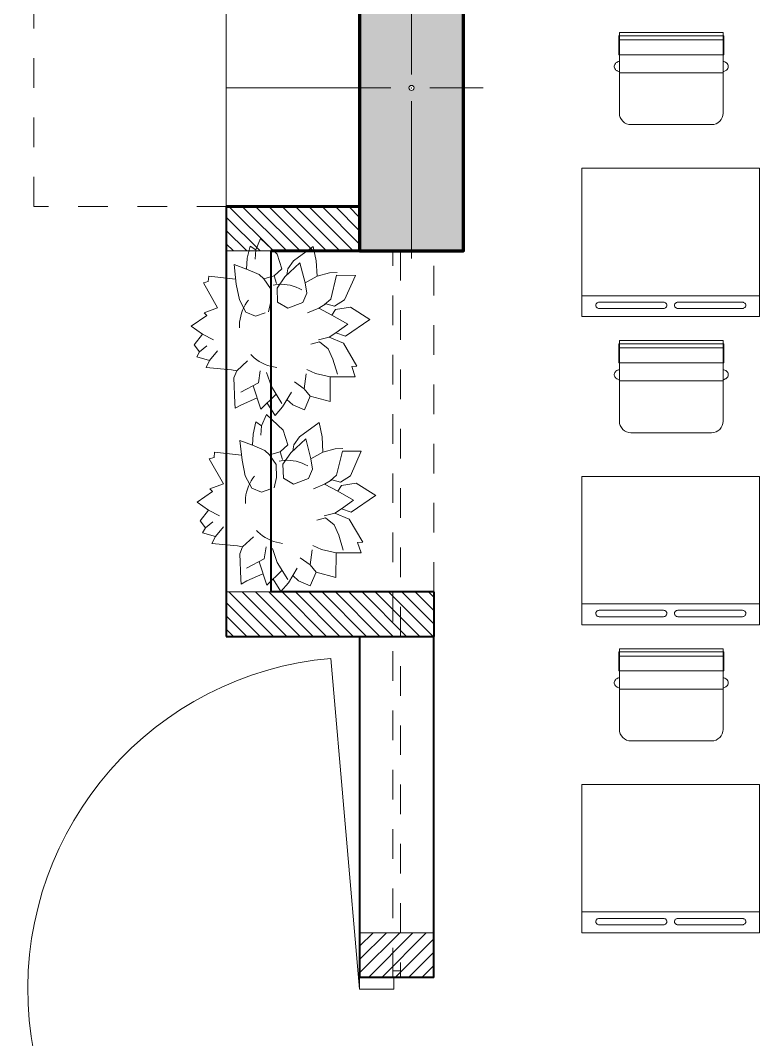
# Model space of a CAD drawing. Header units: metres. Extents: x 28 to 148, y 23 to 113.
# Drawn here: x 121.896 to 124.391, y 80.177 to 83.615 of the extents above; entities that cross this region are included whole.
import ezdxf

# ---------------------------------------------------------------- set-up
doc = ezdxf.new("R2010")
doc.units = ezdxf.units.M
doc.linetypes.add('DASHED2', pattern=[0.375, 0.25, -0.125])
for name, color, linetype, lineweight in [('COLUMNAS 50', 32, 'Continuous', 70), ('COLUMNETASSS', 211, 'Continuous', 20), ('Cotas varias El', 253, 'Continuous', 13), ('Equipamiento SR', 23, 'Continuous', 0), ('GRAFO 0 BLANCO', 7, 'Continuous', 0), ('GRAFO 4', 7, 'Continuous', 30), ('GRAFO01', 7, 'Continuous', 0), ('muro bajo', 191, 'Continuous', 40), ('Muros el', 144, 'Continuous', 60), ('Puertas El', 21, 'Continuous', 15), ('Vanos', 140, 'Continuous', 5)]:
    doc.layers.add(name, color=color, linetype=linetype, lineweight=lineweight)
doc.layers.add('Mobiliario', color=7, linetype='Continuous', lineweight=0, true_color=0x7f7f7f)

# ---------------------------------------------------------------- blocks, each defined once
blk = doc.blocks.new('A$C5A0F33B4')
at = {"layer": 'Puertas El', "linetype": 'Continuous'}
blk.add_line((1.12, 1.16), (1.2176, 2.2757), dxfattribs=at)
at = {"layer": 'Puertas El', "linetype": 'ByBlock'}
for p, q in [((1.005, 1.16), (1.005, 1.2)), ((1.005, 1.2), (1.12, 1.2)), ((1.12, 1.2), (1.005, 1.2)), ((1.12, 1.2), (1.12, 1.16)), ((1.12, 1.16), (1.005, 1.16)), ((1.005, 0), (1.005, 0.04)), ((1.005, 0.04), (1.12, 0.04)), ((1.12, 0.04), (1.12, 0)), ((1.12, 0), (1.005, 0)), ((1.12, 0), (1.005, 0)), ((1.12, 0), (1.005, 0))]:
    blk.add_line(p, q, dxfattribs=at)
blk.add_arc((1.12, 1.16), 1.12, 270, 85, dxfattribs=at)
blk = doc.blocks.new('Columna 1.10 x0.30')
at = {"true_color": 0xc7c8ca}
h = blk.add_hatch(color=9, dxfattribs=at)
h.dxf.hatch_style = 1
h.paths.add_polyline_path([(-234.8493, 113.8066), (-235.9493, 113.8066), (-235.9493, 113.4566), (-234.8493, 113.4566)])
h.paths.add_polyline_path([(-235.3906, 113.6316, -1), (-235.408, 113.6316, -1)], flags=16)
at = {"layer": 'COLUMNAS 50', "color": 1, "linetype": 'Continuous', "lineweight": 5}
for p, q in [((-235.3993, 113.8732), (-235.3993, 113.6932)), ((-235.9743, 113.6316), (-235.4443, 113.6316)), ((-234.8243, 113.6316), (-235.3543, 113.6316)), ((-235.3993, 113.5616), (-235.3993, 113.3816))]:
    blk.add_line(p, q, dxfattribs=at)
at = {"layer": 'COLUMNAS 50', "linetype": 'Continuous'}
blk.add_lwpolyline([(-235.9493, 113.4566), (-234.8493, 113.4566), (-234.8493, 113.8066), (-235.9493, 113.8066)], close=True, dxfattribs=at)
at = {"layer": 'COLUMNAS 50', "color": 1, "linetype": 'Continuous', "lineweight": 5}
blk.add_circle((-235.3993, 113.6316), 0.00871, dxfattribs=at)
blk.add_point((-235.3993, 113.6316), dxfattribs=at)
blk = doc.blocks.new('A$C4CA21B86')
at = {"layer": 'GRAFO01', "color": 251, "linetype": 'DASHED2', "lineweight": 9, "ltscale": 0.1}
for p, q in [((0.3198, 0.5977), (0.2943, 0.5682)), ((0.3198, 0.5977), (0.3462, 0.5551)), ((0.2206, 0.5784), (0.2008, 0.5316)), ((0.2206, 0.5784), (0.2601, 0.5614)), ((0.2601, 0.5614), (0.2795, 0.5434)), ((0.2943, 0.5682), (0.2645, 0.5182)), ((0.2967, 0.5564), (0.3321, 0.4995)), ((0.3679, 0.5763), (0.3168, 0.5265)), ((0.3679, 0.5763), (0.3932, 0.4975)), ((0.435, 0.5618), (0.3805, 0.5371)), ((0.4544, 0.573), (0.435, 0.5618)), ((0.4553, 0.5552), (0.4544, 0.573)), ((0.4553, 0.5552), (0.4585, 0.4705)), ((0.1342, 0.5496), (0.1337, 0.467)), ((0.2008, 0.5316), (0.1342, 0.5496)), ((0.2008, 0.5316), (0.2212, 0.507)), ((0.4355, 0.518), (0.3759, 0.4874)), ((0.2212, 0.507), (0.2147, 0.4566)), ((0.2212, 0.507), (0.2545, 0.4841)), ((0.3321, 0.4995), (0.3483, 0.4523)), ((0.3759, 0.4874), (0.3701, 0.4463)), ((0.1337, 0.467), (0.0492, 0.4669)), ((0.0492, 0.4669), (0.0608, 0.4322)), ((0.1092, 0.4579), (0.1248, 0.4067)), ((0.1335, 0.467), (0.183, 0.4555)), ((0.183, 0.4555), (0.2123, 0.4422)), ((0.4585, 0.4705), (0.4492, 0.4466)), ((0.0608, 0.4322), (0.0433, 0.4303)), ((0.0433, 0.4303), (0.0891, 0.3537)), ((0.4492, 0.4466), (0.4123, 0.4126)), ((0.4492, 0.4466), (0.4664, 0.4434)), ((0.4664, 0.4434), (0.5525, 0.4351)), ((0.5525, 0.4351), (0.5404, 0.4114)), ((0.1248, 0.4067), (0.1399, 0.3728)), ((0.5404, 0.4114), (0.5135, 0.3788)), ((0.5404, 0.4114), (0.5842, 0.3988)), ((0.5743, 0.3826), (0.55, 0.362)), ((0.5842, 0.3988), (0.5743, 0.3826)), ((0.5743, 0.3826), (0.5923, 0.3592)), ((0.0891, 0.3537), (0.1375, 0.3327)), ((0.1399, 0.3728), (0.1693, 0.349)), ((0.1693, 0.349), (0.1991, 0.3561)), ((0.5923, 0.3592), (0.5646, 0.3229)), ((0.0824, 0.3301), (0, 0.2732)), ((0.1151, 0.3189), (0.0744, 0.289)), ((0.1151, 0.3189), (0.0824, 0.3301)), ((0.1375, 0.3327), (0.1151, 0.3189)), ((0.1375, 0.3327), (0.1736, 0.342)), ((0.5646, 0.3229), (0.5275, 0.3423)), ((0.5646, 0.3229), (0.6024, 0.2956)), ((0.0744, 0.289), (0.128, 0.2591)), ((0.6024, 0.2956), (0.5502, 0.2595)), ((0, 0.2732), (0.0656, 0.2316)), ((0.1157, 0.2393), (0.128, 0.2591)), ((0.128, 0.2591), (0.1725, 0.2355)), ((0.1725, 0.2355), (0.2098, 0.2504)), ((0.3344, 0.2132), (0.3421, 0.2475)), ((0.3855, 0.2619), (0.3535, 0.2504)), ((0.4181, 0.2487), (0.3855, 0.2619)), ((0.4402, 0.2075), (0.4181, 0.2487)), ((0.5593, 0.2504), (0.5134, 0.2343)), ((0.5502, 0.2595), (0.5593, 0.2504)), ((0.0852, 0.2075), (0.0486, 0.1244)), ((0.0656, 0.2316), (0.1157, 0.2393)), ((0.1187, 0.2282), (0.0852, 0.2075)), ((0.1484, 0.2207), (0.1187, 0.2282)), ((0.1317, 0.2048), (0.1524, 0.2232)), ((0.1725, 0.2355), (0.1484, 0.2207)), ((0.213, 0.1848), (0.2263, 0.2162)), ((0.2263, 0.2162), (0.2768, 0.2352)), ((0.2768, 0.2352), (0.3111, 0.215)), ((0.3111, 0.215), (0.3129, 0.168)), ((0.3356, 0.1692), (0.3344, 0.2132)), ((0.4511, 0.1546), (0.4402, 0.2075)), ((0.5134, 0.2343), (0.5617, 0.1499)), ((0.1124, 0.1241), (0.1317, 0.2048)), ((0.2184, 0.1494), (0.213, 0.1848)), ((0.1781, 0.1274), (0.2184, 0.1494)), ((0.2356, 0.0825), (0.2184, 0.1494)), ((0.3129, 0.168), (0.2864, 0.1294)), ((0.3149, 0.1524), (0.3228, 0.1259)), ((0.3578, 0.1363), (0.3356, 0.1692)), ((0.4582, 0.088), (0.4511, 0.1546)), ((0.5435, 0.1276), (0.4529, 0.1378)), ((0.5449, 0.145), (0.5435, 0.1276)), ((0.5617, 0.1499), (0.5449, 0.145)), ((0.0486, 0.1244), (0.1124, 0.1241)), ((0.1104, 0.1147), (0.1365, 0.1159)), ((0.1365, 0.1159), (0.1781, 0.1274)), ((0.1781, 0.1274), (0.1811, 0.0755)), ((0.2864, 0.1294), (0.2356, 0.0825)), ((0.2763, 0.1025), (0.2798, 0.1229)), ((0.3228, 0.1259), (0.2968, 0.1027)), ((0.3228, 0.1259), (0.3578, 0.1363)), ((0.3737, 0.122), (0.3578, 0.1363)), ((0.4182, 0.1021), (0.3737, 0.122)), ((0.4134, 0.0661), (0.4158, 0.1031)), ((0.4158, 0.1031), (0.4582, 0.088)), ((0.1811, 0.0755), (0.1912, 0.0267)), ((0.1912, 0.0267), (0.2574, 0.0758)), ((0.2574, 0.0758), (0.2763, 0.1025)), ((0.2968, 0.1027), (0.3122, 0.0528)), ((0.3851, 0.0386), (0.3871, 0.0702)), ((0.3122, 0.0528), (0.3685, 0)), ((0.3685, 0), (0.3851, 0.0386)), ((0.3851, 0.0386), (0.404, 0.0255)), ((0.404, 0.0255), (0.4134, 0.0661))]:
    blk.add_line(p, q, dxfattribs=at)
at = {"layer": 'GRAFO01', "color": 251, "linetype": 'DASHED2', "lineweight": 9, "ltscale": 0.1, "extrusion": (0, 0, -1)}
blk.add_ellipse((0.2992, 0.2952), major_axis=(0.0994, 0.0994), ratio=1, start_param=-0.678369, end_param=2.877304, dxfattribs=at)
blk = doc.blocks.new('A$C3A47622C')
at = {"layer": 'Mobiliario', "linetype": 'Continuous'}
for p, q in [((0.1012, 0.3762), (0.1031, 0.3788)), ((0.1031, 0.3788), (0.1053, 0.381)), ((0.1053, 0.381), (0.1079, 0.3828)), ((0.1079, 0.3828), (0.1107, 0.384)), ((0.1107, 0.384), (0.1136, 0.3846)), ((0.1136, 0.3846), (0.1165, 0.3846)), ((0.1165, 0.3846), (0.1194, 0.384)), ((0.1194, 0.384), (0.1222, 0.3828)), ((0.1222, 0.3828), (0.1248, 0.381)), ((0.1248, 0.381), (0.127, 0.3788)), ((0.127, 0.3788), (0.1289, 0.3762)), ((0.0251, 0.3696), (0.0111, 0.3696)), ((0.0111, 0.015), (0.0111, 0.3696)), ((0.0752, 0.3696), (0.0251, 0.3696)), ((0.0251, 0.015), (0.0251, 0.3696)), ((0.0752, 0.015), (0.0752, 0.3696)), ((0.0983, 0.3673), (0.0987, 0.37)), ((0.0987, 0.37), (0.0997, 0.3732)), ((0.0997, 0.3732), (0.1012, 0.3762)), ((0.1289, 0.3762), (0.1297, 0.3747)), ((0.1297, 0.3747), (0.1333, 0.3673)), ((0.0752, 0.015), (0.0108, 0.015)), ((0.0987, 0.0146), (0.0983, 0.0173)), ((0.0997, 0.0113), (0.0987, 0.0146)), ((0.1012, 0.0084), (0.0997, 0.0113)), ((0.1031, 0.0057), (0.1012, 0.0084)), ((0.1053, 0.0035), (0.1031, 0.0057)), ((0.1079, 0.0018), (0.1053, 0.0035)), ((0.1107, 0.0006), (0.1079, 0.0018)), ((0.1136, 0), (0.1107, 0.0006)), ((0.1165, 0), (0.1136, 0)), ((0.1194, 0.0006), (0.1165, 0)), ((0.1222, 0.0018), (0.1194, 0.0006)), ((0.1248, 0.0035), (0.1222, 0.0018)), ((0.127, 0.0057), (0.1248, 0.0035)), ((0.1289, 0.0084), (0.127, 0.0057)), ((0.1297, 0.0099), (0.1289, 0.0084)), ((0.1333, 0.0173), (0.1297, 0.0099))]:
    blk.add_line(p, q, dxfattribs=at)
at = {"layer": 'Mobiliario'}
blk.add_line((0.1361, 0.0173), (0.1361, 0.3673), dxfattribs=at)
at = {"layer": 'Mobiliario', "linetype": 'Continuous'}
blk.add_lwpolyline([(0, 0.0173), (0.2722, 0.0173, 0.414214), (0.3111, 0.0562), (0.3111, 0.3284, 0.414214), (0.2722, 0.3673), (0, 0.3673), (0, 0.0173)], format="xyb", dxfattribs=at)

msp = doc.modelspace()

# ---------------------------------------------------------------- hatches: boundary and pattern name
at = {"layer": 'GRAFO 0 BLANCO'}
h = msp.add_hatch(dxfattribs=at)
h.set_pattern_fill('ANSI31', color=256, scale=0.01, angle=270)
h.set_pattern_definition([(315, (-48.57468, 333.18813), (0.0224506403, 0.0224506403), [])])
h.paths.add_polyline_path([(122.5911, 82.8372), (123.0411, 82.8372), (123.0411, 82.9872), (122.5911, 82.9872)])
h = msp.add_hatch(dxfattribs=at)
h.set_pattern_fill('ANSI31', color=256, scale=0.01, angle=270)
h.set_pattern_definition([(315, (-48.574677, 331.88813), (0.0224506403, 0.0224506403), [])])
h.paths.add_polyline_path([(122.5911, 81.5372), (123.2911, 81.5372), (123.2911, 81.6872), (122.5911, 81.6872)])
h = msp.add_hatch(dxfattribs=at)
h.set_pattern_fill('ANSI31', color=256, scale=0.01, angle=180)
h.set_pattern_definition([(225, (-26.687095, 218.04209), (0.0224506403, -0.0224506403), [])])
h.paths.add_polyline_path([(123.2911, 80.3872), (123.0411, 80.3872), (123.0411, 80.5372), (123.2911, 80.5372)])

# ---------------------------------------------------------------- linework, layer by layer
at = {"layer": 'COLUMNETASSS'}
for points in [[(123.0411, 82.8372), (123.0411, 82.9872), (122.5911, 82.9872), (122.5911, 82.8372)], [(123.2911, 81.5372), (123.2911, 81.6872), (122.5911, 81.6872), (122.5911, 81.5372)], [(123.2911, 80.3872), (123.0411, 80.3872), (123.0411, 80.5372), (123.2911, 80.5372)]]:
    msp.add_lwpolyline(points, close=True, dxfattribs=at)
at = {"layer": 'Equipamiento SR'}
for points in [[(123.0411, 83.3872), (122.5911, 83.3872), (122.5911, 83.7872), (123.0411, 83.7872)], [(123.0411, 82.9872), (122.5911, 82.9872), (122.5911, 83.3872), (123.0411, 83.3872)]]:
    msp.add_lwpolyline(points, dxfattribs=at)
at = {"layer": 'GRAFO 4', "linetype": 'Continuous'}
for p, q in [((123.0411, 82.9872), (122.5911, 82.9872)), ((123.0411, 82.8372), (122.7411, 82.8372))]:
    msp.add_line(p, q, dxfattribs=at)
at = {"layer": 'GRAFO01', "color": 251, "linetype": 'DASHED2', "lineweight": 9, "ltscale": 0.4}
for p, q in [((121.9411, 82.9872), (121.9411, 86.9872)), ((122.5911, 82.9872), (121.9411, 82.9872))]:
    msp.add_line(p, q, dxfattribs=at)
at = {"layer": 'Mobiliario', "linetype": 'Continuous', "lineweight": 0}
for p, q in [((123.7911, 83.1161), (123.7911, 82.6161)), ((124.3911, 83.1161), (123.7911, 83.1161)), ((124.3911, 82.6161), (124.3911, 83.1161)), ((123.7911, 82.6865), (124.3911, 82.6865)), ((124.3761, 82.6865), (124.3761, 82.6861)), ((123.8382, 82.6568), (123.8378, 82.655)), ((123.8378, 82.655), (123.8378, 82.6531)), ((123.8378, 82.6531), (123.8382, 82.6512)), ((123.8389, 82.6586), (123.8382, 82.6568)), ((123.8382, 82.6512), (123.8389, 82.6494)), ((123.84, 82.6603), (123.8389, 82.6586)), ((123.8389, 82.6494), (123.84, 82.6478)), ((123.8415, 82.6617), (123.84, 82.6603)), ((123.84, 82.6478), (123.8415, 82.6463)), ((123.8432, 82.6629), (123.8415, 82.6617)), ((123.8451, 82.6639), (123.8432, 82.6629)), ((123.8472, 82.6645), (123.8451, 82.6639)), ((123.8494, 82.6649), (123.8472, 82.6645)), ((123.8505, 82.6649), (123.8494, 82.6649)), ((124.0658, 82.6649), (123.8505, 82.6649)), ((124.0669, 82.6649), (124.0658, 82.6649)), ((124.0691, 82.6645), (124.0669, 82.6649)), ((124.0712, 82.6639), (124.0691, 82.6645)), ((124.0731, 82.6629), (124.0712, 82.6639)), ((124.0748, 82.6617), (124.0731, 82.6629)), ((124.0762, 82.6603), (124.0748, 82.6617)), ((124.0748, 82.6463), (124.0762, 82.6478)), ((124.0773, 82.6586), (124.0762, 82.6603)), ((124.0762, 82.6478), (124.0773, 82.6494)), ((124.0781, 82.6568), (124.0773, 82.6586)), ((124.0773, 82.6494), (124.0781, 82.6512)), ((124.0784, 82.655), (124.0781, 82.6568)), ((124.0781, 82.6512), (124.0784, 82.6531)), ((124.0784, 82.6531), (124.0784, 82.655)), ((124.1042, 82.6568), (124.1038, 82.655)), ((124.1038, 82.655), (124.1038, 82.6531)), ((124.1038, 82.6531), (124.1042, 82.6512)), ((124.1049, 82.6586), (124.1042, 82.6568)), ((124.1042, 82.6512), (124.1049, 82.6494)), ((124.106, 82.6603), (124.1049, 82.6586)), ((124.1049, 82.6494), (124.106, 82.6478)), ((124.1075, 82.6617), (124.106, 82.6603)), ((124.106, 82.6478), (124.1075, 82.6463)), ((124.1092, 82.6629), (124.1075, 82.6617)), ((124.1111, 82.6639), (124.1092, 82.6629)), ((124.1132, 82.6645), (124.1111, 82.6639)), ((124.1153, 82.6649), (124.1132, 82.6645)), ((124.1164, 82.6649), (124.1153, 82.6649)), ((124.3318, 82.6649), (124.1164, 82.6649)), ((124.3329, 82.6649), (124.3318, 82.6649)), ((124.3351, 82.6645), (124.3329, 82.6649)), ((124.3371, 82.6639), (124.3351, 82.6645)), ((124.3391, 82.6629), (124.3371, 82.6639)), ((124.3408, 82.6617), (124.3391, 82.6629)), ((124.3422, 82.6603), (124.3408, 82.6617)), ((124.3408, 82.6463), (124.3422, 82.6478)), ((124.3433, 82.6586), (124.3422, 82.6603)), ((124.3422, 82.6478), (124.3433, 82.6494)), ((124.344, 82.6568), (124.3433, 82.6586)), ((124.3433, 82.6494), (124.344, 82.6512)), ((124.3444, 82.655), (124.344, 82.6568)), ((124.344, 82.6512), (124.3444, 82.6531)), ((124.3444, 82.6531), (124.3444, 82.655)), ((123.7911, 82.6161), (124.3911, 82.6161)), ((123.8415, 82.6463), (123.8432, 82.6451)), ((123.8432, 82.6451), (123.8451, 82.6441)), ((123.8451, 82.6441), (123.8472, 82.6435)), ((123.8472, 82.6435), (123.8494, 82.6432)), ((123.8494, 82.6432), (123.8505, 82.6432)), ((123.8505, 82.6432), (124.0658, 82.6432)), ((124.3191, 82.6161), (123.8631, 82.6161)), ((124.0658, 82.6432), (124.0669, 82.6432)), ((124.0669, 82.6432), (124.0691, 82.6435)), ((124.0691, 82.6435), (124.0712, 82.6441)), ((124.0712, 82.6441), (124.0731, 82.6451)), ((124.0731, 82.6451), (124.0748, 82.6463)), ((124.1075, 82.6463), (124.1092, 82.6451)), ((124.1092, 82.6451), (124.1111, 82.6441)), ((124.1111, 82.6441), (124.1132, 82.6435)), ((124.1132, 82.6435), (124.1153, 82.6432)), ((124.1153, 82.6432), (124.1164, 82.6432)), ((124.1164, 82.6432), (124.3318, 82.6432)), ((124.3318, 82.6432), (124.3329, 82.6432)), ((124.3329, 82.6432), (124.3351, 82.6435)), ((124.3351, 82.6435), (124.3371, 82.6441)), ((124.3371, 82.6441), (124.3391, 82.6451)), ((124.3391, 82.6451), (124.3408, 82.6463)), ((123.7911, 82.0766), (123.7911, 81.5766)), ((124.3911, 82.0766), (123.7911, 82.0766)), ((124.3911, 81.5766), (124.3911, 82.0766)), ((123.7911, 81.6471), (124.3911, 81.6471)), ((123.8382, 81.6174), (123.8378, 81.6155)), ((123.8378, 81.6155), (123.8378, 81.6136)), ((123.8389, 81.6192), (123.8382, 81.6174)), ((123.84, 81.6208), (123.8389, 81.6192)), ((123.8415, 81.6223), (123.84, 81.6208)), ((123.8432, 81.6235), (123.8415, 81.6223)), ((123.8451, 81.6244), (123.8432, 81.6235)), ((123.8472, 81.6251), (123.8451, 81.6244)), ((123.8494, 81.6254), (123.8472, 81.6251)), ((123.8505, 81.6254), (123.8494, 81.6254)), ((124.0658, 81.6254), (123.8505, 81.6254)), ((124.0669, 81.6254), (124.0658, 81.6254)), ((124.0691, 81.6251), (124.0669, 81.6254)), ((124.0712, 81.6244), (124.0691, 81.6251)), ((124.0731, 81.6235), (124.0712, 81.6244)), ((124.0748, 81.6223), (124.0731, 81.6235)), ((124.0762, 81.6208), (124.0748, 81.6223)), ((124.0773, 81.6192), (124.0762, 81.6208)), ((124.0781, 81.6174), (124.0773, 81.6192)), ((124.0784, 81.6155), (124.0781, 81.6174)), ((124.0784, 81.6136), (124.0784, 81.6155)), ((124.1042, 81.6174), (124.1038, 81.6155)), ((124.1038, 81.6155), (124.1038, 81.6136)), ((124.1049, 81.6192), (124.1042, 81.6174)), ((124.106, 81.6208), (124.1049, 81.6192)), ((124.1075, 81.6223), (124.106, 81.6208)), ((124.1092, 81.6235), (124.1075, 81.6223)), ((124.1111, 81.6244), (124.1092, 81.6235)), ((124.1132, 81.6251), (124.1111, 81.6244)), ((124.1153, 81.6254), (124.1132, 81.6251)), ((124.1164, 81.6254), (124.1153, 81.6254)), ((124.3318, 81.6254), (124.1164, 81.6254)), ((124.3329, 81.6254), (124.3318, 81.6254)), ((124.3351, 81.6251), (124.3329, 81.6254)), ((124.3371, 81.6244), (124.3351, 81.6251)), ((124.3391, 81.6235), (124.3371, 81.6244)), ((124.3408, 81.6223), (124.3391, 81.6235)), ((124.3422, 81.6208), (124.3408, 81.6223)), ((124.3433, 81.6192), (124.3422, 81.6208)), ((124.344, 81.6174), (124.3433, 81.6192)), ((124.3444, 81.6155), (124.344, 81.6174)), ((124.3444, 81.6136), (124.3444, 81.6155)), ((124.3761, 81.6471), (124.3761, 81.6467)), ((123.8378, 81.6136), (123.8382, 81.6118)), ((123.8382, 81.6118), (123.8389, 81.61)), ((123.8389, 81.61), (123.84, 81.6083)), ((123.84, 81.6083), (123.8415, 81.6069)), ((123.8415, 81.6069), (123.8432, 81.6057)), ((123.8432, 81.6057), (123.8451, 81.6047)), ((123.8451, 81.6047), (123.8472, 81.6041)), ((123.8472, 81.6041), (123.8494, 81.6037)), ((123.8494, 81.6037), (123.8505, 81.6037)), ((123.8505, 81.6037), (124.0658, 81.6037)), ((124.0658, 81.6037), (124.0669, 81.6037)), ((124.0669, 81.6037), (124.0691, 81.6041)), ((124.0691, 81.6041), (124.0712, 81.6047)), ((124.0712, 81.6047), (124.0731, 81.6057)), ((124.0731, 81.6057), (124.0748, 81.6069)), ((124.0748, 81.6069), (124.0762, 81.6083)), ((124.0762, 81.6083), (124.0773, 81.61)), ((124.0773, 81.61), (124.0781, 81.6118)), ((124.0781, 81.6118), (124.0784, 81.6136)), ((124.1038, 81.6136), (124.1042, 81.6118)), ((124.1042, 81.6118), (124.1049, 81.61)), ((124.1049, 81.61), (124.106, 81.6083)), ((124.106, 81.6083), (124.1075, 81.6069)), ((124.1075, 81.6069), (124.1092, 81.6057)), ((124.1092, 81.6057), (124.1111, 81.6047)), ((124.1111, 81.6047), (124.1132, 81.6041)), ((124.1132, 81.6041), (124.1153, 81.6037)), ((124.1153, 81.6037), (124.1164, 81.6037)), ((124.1164, 81.6037), (124.3318, 81.6037)), ((124.3318, 81.6037), (124.3329, 81.6037)), ((124.3329, 81.6037), (124.3351, 81.6041)), ((124.3351, 81.6041), (124.3371, 81.6047)), ((124.3371, 81.6047), (124.3391, 81.6057)), ((124.3391, 81.6057), (124.3408, 81.6069)), ((124.3408, 81.6069), (124.3422, 81.6083)), ((124.3422, 81.6083), (124.3433, 81.61)), ((124.3433, 81.61), (124.344, 81.6118)), ((124.344, 81.6118), (124.3444, 81.6136)), ((123.7911, 81.5766), (124.3911, 81.5766)), ((124.3191, 81.5766), (123.8631, 81.5766)), ((123.7911, 81.0372), (123.7911, 80.5372)), ((124.3911, 81.0372), (123.7911, 81.0372)), ((124.3911, 80.5372), (124.3911, 81.0372)), ((123.7911, 80.6077), (124.3911, 80.6077)), ((123.8451, 80.585), (123.8432, 80.5841)), ((123.8472, 80.5857), (123.8451, 80.585)), ((123.8494, 80.586), (123.8472, 80.5857)), ((123.8505, 80.586), (123.8494, 80.586)), ((124.0658, 80.586), (123.8505, 80.586)), ((124.0669, 80.586), (124.0658, 80.586)), ((124.0691, 80.5857), (124.0669, 80.586)), ((124.0712, 80.585), (124.0691, 80.5857)), ((124.0731, 80.5841), (124.0712, 80.585)), ((124.1111, 80.585), (124.1092, 80.5841)), ((124.1132, 80.5857), (124.1111, 80.585)), ((124.1153, 80.586), (124.1132, 80.5857)), ((124.1164, 80.586), (124.1153, 80.586)), ((124.3318, 80.586), (124.1164, 80.586)), ((124.3329, 80.586), (124.3318, 80.586)), ((124.3351, 80.5857), (124.3329, 80.586)), ((124.3371, 80.585), (124.3351, 80.5857)), ((124.3391, 80.5841), (124.3371, 80.585)), ((124.3761, 80.6077), (124.3761, 80.6073)), ((123.8382, 80.578), (123.8378, 80.5761)), ((123.8378, 80.5761), (123.8378, 80.5742)), ((123.8378, 80.5742), (123.8382, 80.5723)), ((123.8389, 80.5798), (123.8382, 80.578)), ((123.8382, 80.5723), (123.8389, 80.5706)), ((123.84, 80.5814), (123.8389, 80.5798)), ((123.8389, 80.5706), (123.84, 80.5689)), ((123.8415, 80.5829), (123.84, 80.5814)), ((123.84, 80.5689), (123.8415, 80.5675)), ((123.8432, 80.5841), (123.8415, 80.5829)), ((123.8415, 80.5675), (123.8432, 80.5662)), ((123.8432, 80.5662), (123.8451, 80.5653)), ((123.8451, 80.5653), (123.8472, 80.5646)), ((123.8472, 80.5646), (123.8494, 80.5643)), ((123.8494, 80.5643), (123.8505, 80.5643)), ((123.8505, 80.5643), (124.0658, 80.5643)), ((124.0658, 80.5643), (124.0669, 80.5643)), ((124.0669, 80.5643), (124.0691, 80.5646)), ((124.0691, 80.5646), (124.0712, 80.5653)), ((124.0712, 80.5653), (124.0731, 80.5662)), ((124.0748, 80.5829), (124.0731, 80.5841)), ((124.0731, 80.5662), (124.0748, 80.5675)), ((124.0762, 80.5814), (124.0748, 80.5829)), ((124.0748, 80.5675), (124.0762, 80.5689)), ((124.0773, 80.5798), (124.0762, 80.5814)), ((124.0762, 80.5689), (124.0773, 80.5706)), ((124.0781, 80.578), (124.0773, 80.5798)), ((124.0773, 80.5706), (124.0781, 80.5723)), ((124.0784, 80.5761), (124.0781, 80.578)), ((124.0781, 80.5723), (124.0784, 80.5742)), ((124.0784, 80.5742), (124.0784, 80.5761)), ((124.1042, 80.578), (124.1038, 80.5761)), ((124.1038, 80.5761), (124.1038, 80.5742)), ((124.1038, 80.5742), (124.1042, 80.5723)), ((124.1049, 80.5798), (124.1042, 80.578)), ((124.1042, 80.5723), (124.1049, 80.5706)), ((124.106, 80.5814), (124.1049, 80.5798)), ((124.1049, 80.5706), (124.106, 80.5689)), ((124.1075, 80.5829), (124.106, 80.5814)), ((124.106, 80.5689), (124.1075, 80.5675)), ((124.1092, 80.5841), (124.1075, 80.5829)), ((124.1075, 80.5675), (124.1092, 80.5662)), ((124.1092, 80.5662), (124.1111, 80.5653)), ((124.1111, 80.5653), (124.1132, 80.5646)), ((124.1132, 80.5646), (124.1153, 80.5643)), ((124.1153, 80.5643), (124.1164, 80.5643)), ((124.1164, 80.5643), (124.3318, 80.5643)), ((124.3318, 80.5643), (124.3329, 80.5643)), ((124.3329, 80.5643), (124.3351, 80.5646)), ((124.3351, 80.5646), (124.3371, 80.5653)), ((124.3371, 80.5653), (124.3391, 80.5662)), ((124.3408, 80.5829), (124.3391, 80.5841)), ((124.3391, 80.5662), (124.3408, 80.5675)), ((124.3422, 80.5814), (124.3408, 80.5829)), ((124.3408, 80.5675), (124.3422, 80.5689)), ((124.3433, 80.5798), (124.3422, 80.5814)), ((124.3422, 80.5689), (124.3433, 80.5706)), ((124.344, 80.578), (124.3433, 80.5798)), ((124.3433, 80.5706), (124.344, 80.5723)), ((124.3444, 80.5761), (124.344, 80.578)), ((124.344, 80.5723), (124.3444, 80.5742)), ((124.3444, 80.5742), (124.3444, 80.5761)), ((123.7911, 80.5372), (124.3911, 80.5372)), ((124.3191, 80.5372), (123.8631, 80.5372))]:
    msp.add_line(p, q, dxfattribs=at)
at = {"layer": 'muro bajo', "linetype": 'Continuous'}
for p, q in [((123.2911, 81.6872), (122.7411, 81.6872)), ((123.2911, 81.6872), (123.2911, 81.5372)), ((123.0411, 81.5372), (123.0411, 80.3872)), ((123.2911, 80.3872), (123.2911, 81.5372)), ((123.2911, 80.3872), (123.0411, 80.3872))]:
    msp.add_line(p, q, dxfattribs=at)
for points in [[(122.5911, 82.9872), (122.5911, 81.5372)], [(122.7411, 82.8372), (122.7411, 81.6872)], [(122.5911, 81.5372), (123.2911, 81.5372)]]:
    msp.add_lwpolyline(points, dxfattribs=at)
at = {"layer": 'Muros el', "ltscale": 0.05}
for p, q in [((123.0411, 82.9872), (122.5911, 82.9872)), ((123.0411, 82.8372), (122.7411, 82.8372)), ((122.7411, 82.8372), (123.0411, 82.8372))]:
    msp.add_line(p, q, dxfattribs=at)
at = {"layer": 'Vanos', "color": 7, "linetype": 'DASHED2', "ltscale": 0.3}
for p, q in [((123.1536, 80.3872), (123.1536, 82.8372)), ((123.1786, 82.8372), (123.1786, 80.3872)), ((123.2911, 81.6872), (123.2911, 82.8372))]:
    msp.add_line(p, q, dxfattribs=at)
at = {"layer": 'Vanos', "color": 7, "linetype": 'DASHED2'}
msp.add_line((123.1786, 80.4091), (123.1536, 80.4091), dxfattribs=at)

# ---------------------------------------------------------------- block references
at = {"layer": 'COLUMNAS 50', "rotation": 270}
msp.add_blockref('Columna 1.10 x0.30', (9.5845, -152.0121), dxfattribs=at)
at = {"layer": 'Cotas varias El', "rotation": 180}
for p in [(123.0753, 82.8795), (123.0952, 82.2859)]:
    msp.add_blockref('A$C4CA21B86', p, dxfattribs=at)
at = {"layer": 'Equipamiento SR', "rotation": 270}
for p in [(123.9006, 83.5746), (123.9006, 82.5352), (123.9006, 81.4958)]:
    msp.add_blockref('A$C3A47622C', p, dxfattribs=at)
at = {"layer": 'Equipamiento SR', "xscale": -1}
msp.add_blockref('A$C5A0F33B4', (124.1611, 79.1872), dxfattribs=at)

doc.saveas('drawing.dxf')
